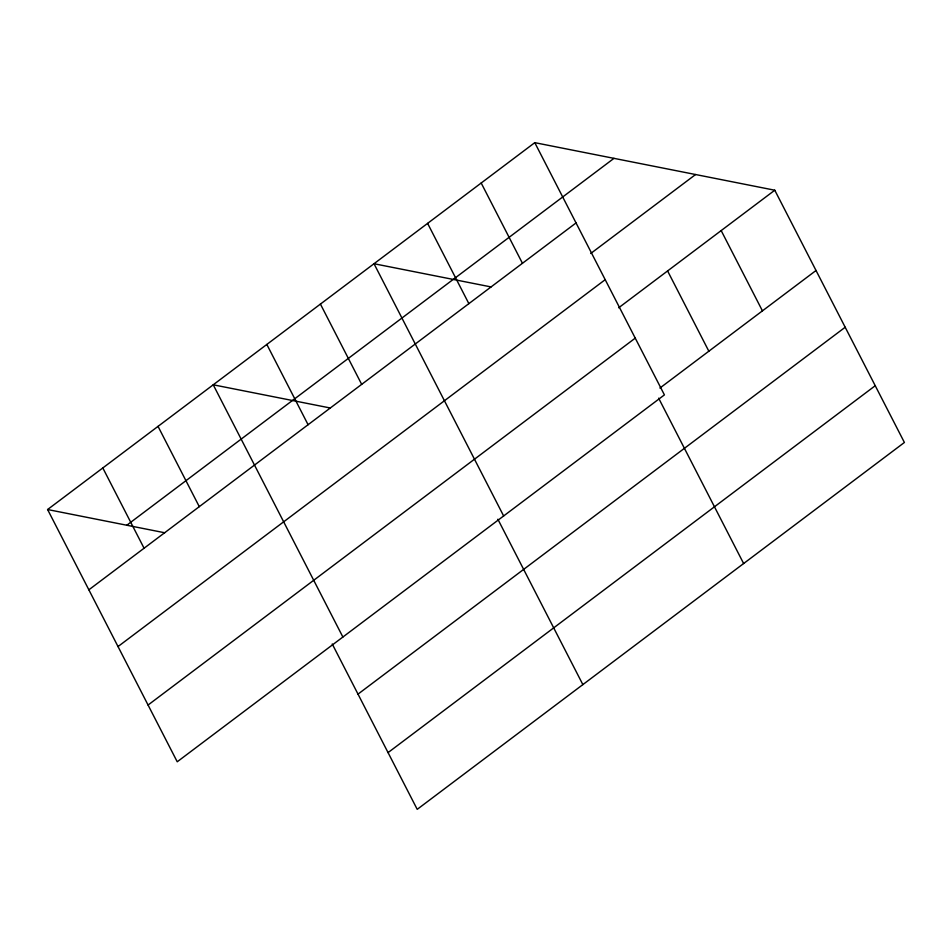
<?xml version="1.0" encoding="UTF-8"?>
<svg xmlns="http://www.w3.org/2000/svg" width="952" height="952" viewBox="0 0 952 952"><rect width="100%" height="100%" fill="white"/><g stroke="black" fill="none" stroke-linecap="round" stroke-linejoin="round"><path stroke-width="1.43" d="M534.786 142.657L664.413 394.89L177.227 761.778L47.6 509.534L534.786 142.657L774.773 190.221L904.4 442.466L417.214 809.343L332.236 643.98M126.794 525.242L613.981 158.353M88.857 589.812L576.043 222.935M590.728 253.482L695.579 174.525M118.024 646.563L605.198 279.674M618.657 307.793L774.773 190.221M148.072 705.027L635.246 338.138M659.914 388.059L816.031 270.499M358.012 694.127L845.186 327.25M388.059 752.604L875.233 385.715M491.089 286.933L374.017 263.728L503.644 515.96M330.32 408.003L213.236 384.798L342.875 637.031M47.6 509.534L164.684 532.751M721.176 230.586L762.433 310.864M667.59 270.939L708.847 351.217M658.641 398.174L743.631 563.536M481.188 183.01L522.446 263.287M427.603 223.375L468.86 303.64M497.872 519.245L582.862 684.607M320.419 304.081L361.677 384.358M266.834 344.445L308.091 424.723M158.032 426.377L199.289 506.654M102.816 467.956L144.073 548.233"/></g></svg>
